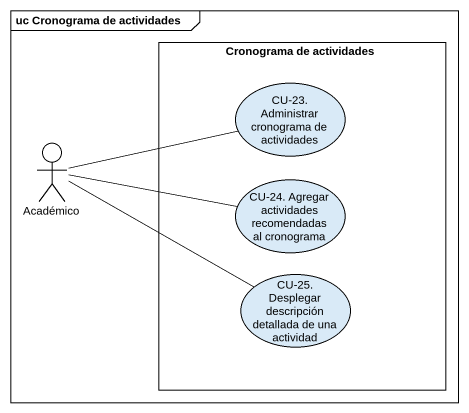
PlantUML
@startuml
mainframe uc Cronograma de actividades
rectangle "Cronograma de actividades" as Cronograma_de_actividades {
  usecase "CU-23. Administrar cronograma de actividades" as CU_23_Administrar
  usecase "CU-24. Agregar actividades recomendadas al cronograma" as CU_24_Agregar_actividades
  usecase "CU-25. Desplegar descripción detallada de una actividad" as CU_25_Desplegar_descripción
}
actor Académico
Académico -right- CU_23_Administrar
Académico -right- CU_24_Agregar_actividades
Académico -right- CU_25_Desplegar_descripción
@enduml
